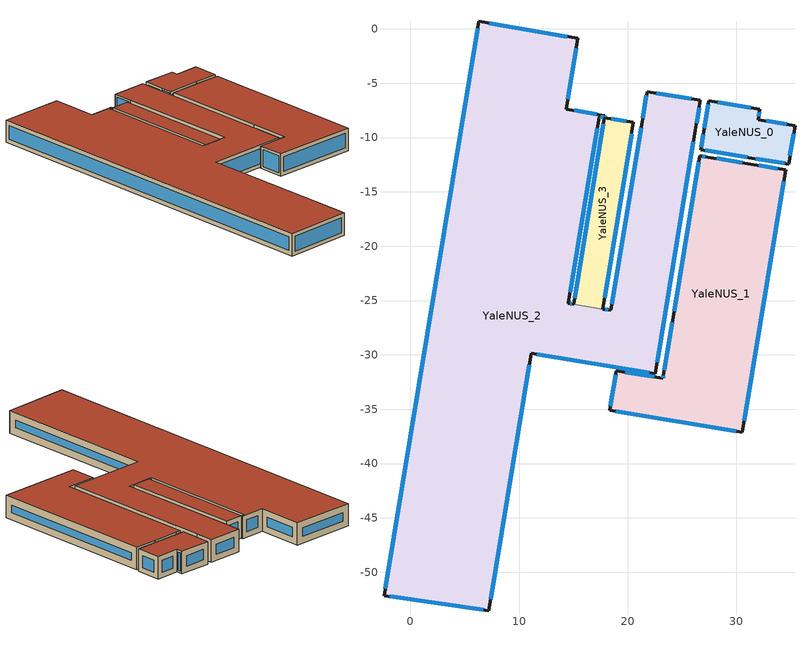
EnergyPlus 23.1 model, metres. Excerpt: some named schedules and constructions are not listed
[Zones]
YaleNUS_0
 floor outside (90.1-2019 Nonresidential CZ 0 Exterior Floor (Mass)): 26.71,-11.11 27.45,-6.61 32.15,-7.39 31.99,-8.34 35.39,-8.9 34.8,-12.45 z3.56
 wall outside (90.1-2019 Nonresidential CZ 0 Exterior Wall (Mass)): 31.4,-11.89 34.8,-12.45 35.39,-8.9 31.99,-8.34 32.15,-7.39 27.45,-6.61 26.98,-9.47 26.71,-11.11 31.4,-11.89 z3.56:6.76
 window (90.1-2019 Nonresidential CZ 0 Glazing (Operable)): 31.77,-11.95 34.43,-12.39 z3.94:6.39; 34.93,-11.69 35.26,-9.66 z4.33:6; 34.65,-8.78 32.73,-8.46 z4.31:6.01; 32.04,-8.04 32.1,-7.69 z3.87:6.46; 31.31,-7.25 28.29,-6.75 z4.41:5.91; 27.4,-6.95 27.04,-9.14 z3.91:6.42; 26.94,-9.71 26.75,-10.87 z3.81:6.52; 27.13,-11.18 30.98,-11.82 z3.99:6.33
 roof outside (90.1-2019 Nonresidential CZ 0 Exterior Roof (Mass)): 34.8,-12.45 35.39,-8.9 31.99,-8.34 32.15,-7.39 27.45,-6.61 26.71,-11.11 z6.76
YaleNUS_1
 floor outside (90.1-2019 Nonresidential CZ 0 Exterior Floor (Mass)): 34.51,-12.97 30.53,-37.12 18.33,-35.11 18.94,-31.46 23.24,-32.16 26.62,-11.67 z3.56
 wall outside (90.1-2019 Nonresidential CZ 0 Exterior Wall (Mass)): 34.51,-12.97 31.31,-12.44 27.38,-11.79 26.62,-11.67 24.16,-26.54 23.29,-31.87 23.24,-32.16 18.94,-31.46 18.33,-35.11 30.53,-37.12 34.51,-12.97 z3.56:6.76
 window (90.1-2019 Nonresidential CZ 0 Glazing (Operable)): 33.79,-12.85 32.03,-12.56 z4.29:6.03; 30.53,-12.31 28.17,-11.92 z4.36:5.96; 27.14,-11.75 26.86,-11.71 z3.81:6.51; 26.53,-12.22 24.26,-25.99 z4.13:6.2; 24.09,-26.98 23.36,-31.43 z4.01:6.31; 23.28,-31.92 23.25,-32.11 z3.62:6.7; 22.42,-32.03 19.75,-31.59 z4.39:5.93; 18.87,-31.84 18.4,-34.73 z3.95:6.37; 18.87,-35.2 29.99,-37.03 z4.11:6.21; 30.7,-36.06 34.34,-14.03 z4.64:5.69
 roof outside (90.1-2019 Nonresidential CZ 0 Exterior Roof (Mass)): 34.51,-12.97 26.62,-11.67 23.24,-32.16 18.94,-31.46 18.33,-35.11 30.53,-37.12 z6.76
YaleNUS_2
 floor outside (90.1-2019 Nonresidential CZ 0 Exterior Floor (Mass)): 6.29,0.68 15.4,-0.88 14.33,-7.39 17.88,-7.97 17.85,-8.17 17.36,-8.09 14.52,-25.25 18.46,-25.9 21.78,-5.78 26.67,-6.59 22.52,-31.74 11.11,-29.86 7.2,-53.52 -2.43,-52.14 z3.56
 wall outside (90.1-2019 Nonresidential CZ 0 Exterior Wall (Mass)): 15.02,-25.34 14.52,-25.25 17.36,-8.09 17.85,-8.17 17.88,-7.97 14.33,-7.39 15.4,-0.88 6.29,0.68 -2.43,-52.14 7.2,-53.52 11.11,-29.86 22.52,-31.74 26.22,-9.35 26.67,-6.59 21.78,-5.78 21.32,-8.54 18.46,-25.9 17.69,-25.78 z3.56:6.76
 wall to YaleNUS_3 (Interior Partition (Mass)): 17.69,-25.78 15.02,-25.34 z3.56:6.76
 window (90.1-2019 Nonresidential CZ 0 Glazing (Operable)): 14.43,-0.71 7.26,0.51 z4.55:5.77; 14.48,-6.47 15.25,-1.79 z4.49:5.83; 17.13,-7.85 15.08,-7.51 z4.33:6; 17.86,-8.1 17.87,-8.04 z3.63:6.69; 17.45,-8.1 17.76,-8.16 z3.65:6.67; 14.7,-24.22 17.18,-9.13 z4.62:5.71; 18.21,-25.86 17.94,-25.82 z3.81:6.51; 14.85,-25.31 14.69,-25.28 z3.73:6.59; 21.23,-9.11 18.55,-25.34 z4.14:6.19; 21.72,-6.11 21.38,-8.21 z3.9:6.42; 25.82,-6.45 22.63,-5.92 z4.43:5.9; 26.33,-8.68 26.57,-7.25 z4.24:6.09; 22.7,-30.69 26.04,-10.4 / 7.38,-52.46 10.93,-30.92 z4.63:5.69; 11.64,-29.95 21.99,-31.66 z4.1:6.22; -1.91,-52.21 6.69,-53.44 z4.09:6.24; 6.18,0.07 -2.33,-51.53 z4.18:6.14
 roof outside (90.1-2019 Nonresidential CZ 0 Exterior Roof (Mass)): -2.43,-52.14 7.2,-53.52 11.11,-29.86 22.52,-31.74 26.67,-6.59 21.78,-5.78 18.46,-25.9 14.52,-25.25 17.36,-8.09 17.85,-8.17 17.88,-7.97 14.33,-7.39 15.4,-0.88 6.29,0.68 z6.76
YaleNUS_3
 floor outside (90.1-2019 Nonresidential CZ 0 Exterior Floor (Mass)): 20.53,-8.61 17.69,-25.78 15.02,-25.34 17.85,-8.17 z3.56
 wall outside (90.1-2019 Nonresidential CZ 0 Exterior Wall (Mass)): 17.69,-25.78 20.53,-8.61 17.85,-8.17 15.02,-25.34 z3.56:6.76
 window (90.1-2019 Nonresidential CZ 0 Glazing (Operable)): 17.87,-24.74 20.35,-9.65 z4.62:5.71; 19.87,-8.5 18.5,-8.28 z4.22:6.1; 17.76,-8.74 15.11,-24.77 z4.13:6.19
 roof outside (90.1-2019 Nonresidential CZ 0 Exterior Roof (Mass)): 17.69,-25.78 20.53,-8.61 17.85,-8.17 15.02,-25.34 z6.76
[Schedule:Week:Daily]
CoolAvail_YaleNUS_1_36: 800c757f-f934-47ff-97a5-df83a3fb18d1, e6e52d02-e4cb-4aa4-bcf8-8e5ac6a3ecd0, c6a3b059-4469-41cd-8185-cb7f78b039fe, 249145b9-befc-4349-8672-281c2c38922b, 7938dca7-5273-411c-98d7-1604d0c9ce69, 63530d69-5b03-4bb5-947b-60251f10db31, 59593189-7892-4f0c-bf94-e0ab22a5b90d, 800c757f-f934-47ff-97a5-df83a3fb18d1, 800c757f-f934-47ff-97a5-df83a3fb18d1, 800c757f-f934-47ff-97a5-df83a3fb18d1, 800c757f-f934-47ff-97a5-df83a3fb18d1, 800c757f-f934-47ff-97a5-df83a3fb18d1
CoolAvail_YaleNUS_1_37: ef5aa3e8-1b51-44ca-9be3-820320aaf05e, c6fc4949-7571-4e3f-af11-8c063f0fe743, 591c3f89-d621-46c3-96aa-e3d72d7980e9, a6ce2a4d-ce7e-4662-ae3e-390e5d417b10, 552276a7-ff3b-4527-8856-b5a0e5841656, 2dddd8bd-eaee-474d-917c-63a71b6d1381, 93c751f1-7245-4cbd-9e84-340b62d45dcc, ef5aa3e8-1b51-44ca-9be3-820320aaf05e, ef5aa3e8-1b51-44ca-9be3-820320aaf05e, ef5aa3e8-1b51-44ca-9be3-820320aaf05e, ef5aa3e8-1b51-44ca-9be3-820320aaf05e, ef5aa3e8-1b51-44ca-9be3-820320aaf05e
CoolAvail_YaleNUS_1_38: 0c6935b3-c666-49b2-a2d1-968377e17fee, 4fb44f62-bfff-482d-b97b-825f4519d5cf, 800c757f-f934-47ff-97a5-df83a3fb18d1, c104902e-6365-4fe9-97a5-fed60b51b30a, 2b284941-4e56-45d9-b520-f09c5ebd6c7d, c683417e-0c0b-4838-9e02-ba490dc6859a, 8fa4bf15-dd88-4921-9798-ea1e4534169d, 0c6935b3-c666-49b2-a2d1-968377e17fee, 0c6935b3-c666-49b2-a2d1-968377e17fee, 0c6935b3-c666-49b2-a2d1-968377e17fee, 0c6935b3-c666-49b2-a2d1-968377e17fee, 0c6935b3-c666-49b2-a2d1-968377e17fee
CoolAvail_YaleNUS_1_39: 14282a7f-5107-4b65-a2ee-13ef7b1e3460, 420db4c8-5972-4c04-8ad3-156d927b7394, 249eb43e-83c5-4095-a6d1-b9071cb88f3c, db6f31bb-b976-487c-a548-5f4b69874b5a, ec4ae6b3-9b98-4d05-97a8-521d60817c63, cdee9c75-4b9c-4d91-8aa3-41d9ac8becee, ef5aa3e8-1b51-44ca-9be3-820320aaf05e, 14282a7f-5107-4b65-a2ee-13ef7b1e3460, 14282a7f-5107-4b65-a2ee-13ef7b1e3460, 14282a7f-5107-4b65-a2ee-13ef7b1e3460, 14282a7f-5107-4b65-a2ee-13ef7b1e3460, 14282a7f-5107-4b65-a2ee-13ef7b1e3460
CoolAvail_YaleNUS_1_40: 0d203af5-cfa6-4cca-a50c-cb8ff1b5c7fb, 1a141f3c-4d5a-4ffb-8d56-10b50bdf3519, 04f71ee0-8ee2-4ae4-90a0-634935385b66, ec70323a-373b-482d-9f6c-600a5a0cfae3, cf6dbd69-c765-4f27-89d9-ead453089c93, 9a876e78-0f50-4aef-af35-53b9293e7949, 8607cf71-f8e6-4b87-b8fd-abaa93082c85, 0d203af5-cfa6-4cca-a50c-cb8ff1b5c7fb, 0d203af5-cfa6-4cca-a50c-cb8ff1b5c7fb, 0d203af5-cfa6-4cca-a50c-cb8ff1b5c7fb, 0d203af5-cfa6-4cca-a50c-cb8ff1b5c7fb, 0d203af5-cfa6-4cca-a50c-cb8ff1b5c7fb
CoolAvail_YaleNUS_1_41: 203cc166-206b-4431-9bb1-398be0e2be82, 9f821fa0-e530-417e-843d-03ecb225aca3, 1aecaead-6217-4faf-b14d-6c1b1e51f49d, 64b19089-d2f8-4256-a4d1-08200e50ba06, 98803155-b623-4059-9d41-38183b2af64e, 8bca40e0-9bac-4836-a9d5-efbaf7ae0b08, 471af692-4bf8-4057-a8fc-f246536f951e, 203cc166-206b-4431-9bb1-398be0e2be82, 203cc166-206b-4431-9bb1-398be0e2be82, 203cc166-206b-4431-9bb1-398be0e2be82, 203cc166-206b-4431-9bb1-398be0e2be82, 203cc166-206b-4431-9bb1-398be0e2be82
CoolAvail_YaleNUS_1_42: 0b56d625-51cf-4599-ab51-e5df05361a13, b0b9032e-2c03-48c9-ad8c-791d33d06f59, f3a513cd-b024-49be-8ffe-0ab86e5f38ed, 458ebdf9-c6c0-4874-9772-fed2ecf231b5, a6c2c0f2-3cf4-488c-beac-71bf2e8c9979, f529bfad-09ab-45f6-8655-666a4de07f17, c2335fcf-0714-46ad-9be0-126ea60ff39b, 0b56d625-51cf-4599-ab51-e5df05361a13, 0b56d625-51cf-4599-ab51-e5df05361a13, 0b56d625-51cf-4599-ab51-e5df05361a13, 0b56d625-51cf-4599-ab51-e5df05361a13, 0b56d625-51cf-4599-ab51-e5df05361a13
CoolAvail_YaleNUS_1_43: 24be72f4-19e8-4d86-83b5-7ff4af11483a, 8107e707-f5e0-41de-aacd-10cef33153a1, b1304e63-593b-4302-8ff0-5ec0fc096ac2, 9a15bc3b-bc0b-4260-947d-4f949be54f47, d503f971-b579-4adf-bd85-59a25f8bd610, f01d8b86-7999-41fc-ac3f-841cc5c356a4, c69ea504-073d-4222-8751-9d51203f4dd7, 24be72f4-19e8-4d86-83b5-7ff4af11483a, 24be72f4-19e8-4d86-83b5-7ff4af11483a, 24be72f4-19e8-4d86-83b5-7ff4af11483a, 24be72f4-19e8-4d86-83b5-7ff4af11483a, 24be72f4-19e8-4d86-83b5-7ff4af11483a
CoolAvail_YaleNUS_1_44: 0e461edc-336c-420a-9758-d73b0e7c81f5, 04900828-5c94-4d99-8158-3374162b0f03, f89b3e94-7af5-4ab4-813c-c2bfbbb1a70d, 546059c2-004a-404f-94d6-1875cd69bb6b, 5760c8f4-797f-492a-9d4a-0b84bfc0e177, 90af4585-6e4b-4c22-ac08-d807d2b3a38e, 5236451d-a5a1-475c-8ae3-9b32bf8e5e5f, 0e461edc-336c-420a-9758-d73b0e7c81f5, 0e461edc-336c-420a-9758-d73b0e7c81f5, 0e461edc-336c-420a-9758-d73b0e7c81f5, 0e461edc-336c-420a-9758-d73b0e7c81f5, 0e461edc-336c-420a-9758-d73b0e7c81f5
CoolAvail_YaleNUS_1_45: 5103453c-d2a1-4eb1-aadc-979e63f0b624, a211d4e4-afda-4381-be15-d2d58f4c3abe, 17b2c9a0-d6c5-4fd1-b8a9-d896646d9c78, 080030c0-6fa7-44c7-bbfb-a35fd9a5a9da, 249eb43e-83c5-4095-a6d1-b9071cb88f3c, d2a5df64-9829-4987-b9d2-4aa2bb983714, 5103453c-d2a1-4eb1-aadc-979e63f0b624, 5103453c-d2a1-4eb1-aadc-979e63f0b624, 5103453c-d2a1-4eb1-aadc-979e63f0b624, 5103453c-d2a1-4eb1-aadc-979e63f0b624, 5103453c-d2a1-4eb1-aadc-979e63f0b624, 5103453c-d2a1-4eb1-aadc-979e63f0b624
CoolAvail_YaleNUS_1_46: 92c76a88-6f27-4b21-9d80-349d2006333a, b0b9032e-2c03-48c9-ad8c-791d33d06f59, 04dd5cc6-b70d-40d3-83d5-1fc7cd733432, 829c6e71-8c18-4b54-9f8e-4bd2d79ea8c1, f0adec3f-adfd-422a-b82e-c3d354233a6e, e9514876-de86-45cf-805e-5ebc61922e6b, 1509ea68-bcf0-412d-aca8-2e2527e02519, 92c76a88-6f27-4b21-9d80-349d2006333a, 92c76a88-6f27-4b21-9d80-349d2006333a, 92c76a88-6f27-4b21-9d80-349d2006333a, 92c76a88-6f27-4b21-9d80-349d2006333a, 92c76a88-6f27-4b21-9d80-349d2006333a
CoolAvail_YaleNUS_1_47: ddf5685a-91f4-4886-b27f-14316bb3125f, 01797ca3-8ad6-47f1-af43-96dd94657fed, 748579b5-7f38-4ec9-b5cc-17c57828f854, 547363ce-97c3-478d-82da-0026736d3578, 45064141-8f1b-4917-99e0-7be0ad567c81, 409bb793-e8e2-489e-b979-9cb0e806e8ab, 60618338-9de1-4e05-b0e2-4714c772baaa, ddf5685a-91f4-4886-b27f-14316bb3125f, ddf5685a-91f4-4886-b27f-14316bb3125f, ddf5685a-91f4-4886-b27f-14316bb3125f, ddf5685a-91f4-4886-b27f-14316bb3125f, ddf5685a-91f4-4886-b27f-14316bb3125f
CoolAvail_YaleNUS_1_48: 98528522-7377-4933-95db-21d04ac3df86, a7004361-9acd-48eb-b55e-de68e1f859a7, f2d88833-3a39-4e83-8a38-a8d2329f8918, 2e77ace1-f3d1-4f85-ba84-d23dedb3e7b1, 97b0a2f4-5cea-4a41-8526-389a555ec517, 4823d927-0a6a-4069-b51e-006aa9d9cbde, e779ac0c-156b-46a2-b405-406ac8cbcd6b, 98528522-7377-4933-95db-21d04ac3df86, 98528522-7377-4933-95db-21d04ac3df86, 98528522-7377-4933-95db-21d04ac3df86, 98528522-7377-4933-95db-21d04ac3df86, 98528522-7377-4933-95db-21d04ac3df86
CoolAvail_YaleNUS_1_49: 0dcbb271-10eb-4983-b2f6-dfa9587ed2ea, 89014808-f6e5-4020-a9ca-29aed39d3a7f, 13c1e375-95f7-4ddb-a1a7-77bdbdc085ab, cec4a6d3-1000-44be-9388-1a2b28190b0e, 04afdc30-3dff-4c41-a6b3-32f71fb7bc9b, 83458add-4bbe-4134-a390-fa9c916526bb, 9a885273-8d68-4f95-8ae2-b6da16579437, 0dcbb271-10eb-4983-b2f6-dfa9587ed2ea, 0dcbb271-10eb-4983-b2f6-dfa9587ed2ea, 0dcbb271-10eb-4983-b2f6-dfa9587ed2ea, 0dcbb271-10eb-4983-b2f6-dfa9587ed2ea, 0dcbb271-10eb-4983-b2f6-dfa9587ed2ea
CoolAvail_YaleNUS_1_50: a42d0fc9-78f7-4ec7-934c-832ce27e96f3, 04f71ee0-8ee2-4ae4-90a0-634935385b66, 4e009078-25f1-4f8e-9d83-ad4e8956fb13, 22b7bfb7-1651-4689-8b02-0dc92cc20e51, d88e81ba-1bb4-4267-893e-a829baba90ac, 285ee2a6-e2af-4562-9883-1855562c6b22, 4518bb01-a169-4f70-aa20-633fc4e7f58c, a42d0fc9-78f7-4ec7-934c-832ce27e96f3, a42d0fc9-78f7-4ec7-934c-832ce27e96f3, a42d0fc9-78f7-4ec7-934c-832ce27e96f3, a42d0fc9-78f7-4ec7-934c-832ce27e96f3, a42d0fc9-78f7-4ec7-934c-832ce27e96f3
CoolAvail_YaleNUS_1_51: 12fbde2b-1d43-40b8-9104-63e4a7ebfc5e, e4079622-0a26-4cb7-b341-07c81d0f62ca, 177d44e8-ef33-4dd2-a22c-db9ee179e14a, 563c7589-9f76-4073-8782-357e582b4ccf, 9fa8d062-0ff2-4491-8252-153b10e105b7, d7c29e17-578a-41cb-8823-7e445e680382, c2808f83-456c-477f-bfec-471b444f5b7f, 12fbde2b-1d43-40b8-9104-63e4a7ebfc5e, 12fbde2b-1d43-40b8-9104-63e4a7ebfc5e, 12fbde2b-1d43-40b8-9104-63e4a7ebfc5e, 12fbde2b-1d43-40b8-9104-63e4a7ebfc5e, 12fbde2b-1d43-40b8-9104-63e4a7ebfc5e
CoolAvail_YaleNUS_1_52: 4a5696db-93c2-4e0f-9ff0-c72f1c78f211, 4a5696db-93c2-4e0f-9ff0-c72f1c78f211, 4a5696db-93c2-4e0f-9ff0-c72f1c78f211, 4a5696db-93c2-4e0f-9ff0-c72f1c78f211, 4a5696db-93c2-4e0f-9ff0-c72f1c78f211, 4a5696db-93c2-4e0f-9ff0-c72f1c78f211, 4a5696db-93c2-4e0f-9ff0-c72f1c78f211, 4a5696db-93c2-4e0f-9ff0-c72f1c78f211, 4a5696db-93c2-4e0f-9ff0-c72f1c78f211, 4a5696db-93c2-4e0f-9ff0-c72f1c78f211, 4a5696db-93c2-4e0f-9ff0-c72f1c78f211, 4a5696db-93c2-4e0f-9ff0-c72f1c78f211
NatVentAvail_YaleNUS_1_0: 2622c4c3-cfcf-4efd-9480-9a5dea07cb00, 7742bedb-6394-4893-8285-4e875700dba0, e909fb06-204b-47a7-9c58-e9b509a2520e, 542f4660-d561-4519-94a7-228b8a27b31a, 46060049-796b-476f-9d9c-d09be89d001d, 912ae2fb-0d45-44a3-8c98-372d5fd9284e, 19812c86-cfd4-4870-a69a-105cf9f5ee7d, 2622c4c3-cfcf-4efd-9480-9a5dea07cb00, 2622c4c3-cfcf-4efd-9480-9a5dea07cb00, 2622c4c3-cfcf-4efd-9480-9a5dea07cb00, 2622c4c3-cfcf-4efd-9480-9a5dea07cb00, 2622c4c3-cfcf-4efd-9480-9a5dea07cb00
NatVentAvail_YaleNUS_1_1: c4165dce-6361-4b45-9bc0-93e404be1fd4, db3b345f-befc-4fc2-95a1-aa9c7aaf72e3, 74c85768-59d9-4dd4-b0c1-1334b41bf588, 142ba821-fa94-4b6f-9a91-8aec8738ca9a, 384ed283-e79f-4886-a715-4d281c7bc756, de3d0433-8455-45e7-a8d2-29b6f6cd1c80, cc120ea4-cd6a-4892-9c8d-41da9099b421, c4165dce-6361-4b45-9bc0-93e404be1fd4, c4165dce-6361-4b45-9bc0-93e404be1fd4, c4165dce-6361-4b45-9bc0-93e404be1fd4, c4165dce-6361-4b45-9bc0-93e404be1fd4, c4165dce-6361-4b45-9bc0-93e404be1fd4
NatVentAvail_YaleNUS_1_2: 2643ba56-fdf2-4801-bfce-42dbea61cc90, 8ffb0b2d-441a-4158-b7ac-3ea630ea762f, 384ed283-e79f-4886-a715-4d281c7bc756, 749773e1-12c1-44f4-a748-f39087395c3d, 7742bedb-6394-4893-8285-4e875700dba0, 7005c35c-eb16-40ba-99dc-47e0188b0d25, d18f3755-1a12-438d-98da-c3ba715b2c18, 2643ba56-fdf2-4801-bfce-42dbea61cc90, 2643ba56-fdf2-4801-bfce-42dbea61cc90, 2643ba56-fdf2-4801-bfce-42dbea61cc90, 2643ba56-fdf2-4801-bfce-42dbea61cc90, 2643ba56-fdf2-4801-bfce-42dbea61cc90
NatVentAvail_YaleNUS_1_3: a04f0816-9018-44df-9e92-94d1f8cc70a2, 63e4d3e3-b302-48ed-94ef-238f69a16cf3, 5a749402-7cc0-4c73-8d88-3f399701ab5a, 11ef775c-2fb3-425e-984e-f0d2f45c52f8, 9908c2a9-f351-4e3c-a7a4-9a457a76c8da, 2622c4c3-cfcf-4efd-9480-9a5dea07cb00, 459d435f-f8af-4b14-af92-12ddc10dd2be, a04f0816-9018-44df-9e92-94d1f8cc70a2, a04f0816-9018-44df-9e92-94d1f8cc70a2, a04f0816-9018-44df-9e92-94d1f8cc70a2, a04f0816-9018-44df-9e92-94d1f8cc70a2, a04f0816-9018-44df-9e92-94d1f8cc70a2
NatVentAvail_YaleNUS_1_4: dfa950cc-35aa-4787-a46a-2997cdc0af3e, 6b91e098-e3a2-4b70-bfc8-a128a4263785, 53b40176-9f51-4bcd-8416-a062ab3f195e, c47d95c0-885b-4be4-8a61-c233a7b6794c, fe4339b3-a33a-4094-858a-707341d515a2, d4cf5ee9-5d25-4afa-92ac-98f1b614ee2c, 6b91e098-e3a2-4b70-bfc8-a128a4263785, dfa950cc-35aa-4787-a46a-2997cdc0af3e, dfa950cc-35aa-4787-a46a-2997cdc0af3e, dfa950cc-35aa-4787-a46a-2997cdc0af3e, dfa950cc-35aa-4787-a46a-2997cdc0af3e, dfa950cc-35aa-4787-a46a-2997cdc0af3e
NatVentAvail_YaleNUS_1_5: bbf39b13-fd08-4651-9acf-b9b239de3de3, 2c152b6c-05aa-491c-9328-52c76c3f6584, 1b5217da-8187-4f77-bd07-feb1af3eb556, 9a0ec62a-14dd-4d58-b10b-ceedebaae2cb, 5afce3f5-f3f9-4034-a4f3-860f3d2997c1, c7497606-c155-417d-9e9a-095a8aae2c5c, 075b089d-59a5-4db1-8065-0005a795f337, bbf39b13-fd08-4651-9acf-b9b239de3de3, bbf39b13-fd08-4651-9acf-b9b239de3de3, bbf39b13-fd08-4651-9acf-b9b239de3de3, bbf39b13-fd08-4651-9acf-b9b239de3de3, bbf39b13-fd08-4651-9acf-b9b239de3de3
NatVentAvail_YaleNUS_1_6: f384a780-44bf-499a-a125-13387b53ddab, aebed2a2-6f69-4aff-86f1-9be11f264b6e, 6797e162-f7c9-4ba1-903a-4b784430aa76, 9885e60f-40c2-4312-ac46-bd928d4b242b, 7932b322-da2e-41ca-9964-94ab16c62cf5, b60fdaca-cb63-44fe-922b-bef842c5e87b, dc6680bc-f21d-43b1-83ef-fa7ac5cbe432, f384a780-44bf-499a-a125-13387b53ddab, f384a780-44bf-499a-a125-13387b53ddab, f384a780-44bf-499a-a125-13387b53ddab, f384a780-44bf-499a-a125-13387b53ddab, f384a780-44bf-499a-a125-13387b53ddab
NatVentAvail_YaleNUS_1_7: f91dab2d-d43b-4a0e-9868-fbfdc8a801ad, 85ce94cd-2b29-46e2-b131-95469005fa86, 26edf281-e821-429d-87b8-c1d8d9b3bff9, 99e6a803-6ad8-4d20-97b0-0d78c6603892, 7994f3ad-6935-4c72-9b0f-daccd3f52617, e83eaa4a-9add-44a2-a369-30a93cbd2fbf, 203c0bed-9799-406c-8477-55b484a2a00e, f91dab2d-d43b-4a0e-9868-fbfdc8a801ad, f91dab2d-d43b-4a0e-9868-fbfdc8a801ad, f91dab2d-d43b-4a0e-9868-fbfdc8a801ad, f91dab2d-d43b-4a0e-9868-fbfdc8a801ad, f91dab2d-d43b-4a0e-9868-fbfdc8a801ad
NatVentAvail_YaleNUS_1_8: 875d1e09-1069-4704-8cdb-9a987279257a, f5b0797a-ab28-4ce7-92ef-7cc0562a522c, ffde6286-2e9d-4f13-b864-3b0d5dd72643, 96224ce3-38ae-4b2f-ad23-e59f7fa26e76, 4111737d-92e0-48be-b5a2-4981e55750e0, 4723054d-5cdf-406d-80b7-126401136073, b60e2fa6-746b-44cb-9df0-baa8672621ed, 875d1e09-1069-4704-8cdb-9a987279257a, 875d1e09-1069-4704-8cdb-9a987279257a, 875d1e09-1069-4704-8cdb-9a987279257a, 875d1e09-1069-4704-8cdb-9a987279257a, 875d1e09-1069-4704-8cdb-9a987279257a
NatVentAvail_YaleNUS_1_9: bd744f20-c573-4cce-9822-507316a4f329, 2d498f82-98e7-409d-b566-1c8413db5bc7, b60e2fa6-746b-44cb-9df0-baa8672621ed, 0ee9bef6-e40e-4eb2-8a52-dbc1d01ffff9, 87d3c787-5319-4cc8-acaf-e7e42dbaf529, 51e61346-97b8-48f7-9639-261ce77e2a9c, ce87257e-d4e5-497a-8c0e-d6d68a9b86d4, bd744f20-c573-4cce-9822-507316a4f329, bd744f20-c573-4cce-9822-507316a4f329, bd744f20-c573-4cce-9822-507316a4f329, bd744f20-c573-4cce-9822-507316a4f329, bd744f20-c573-4cce-9822-507316a4f329
NatVentAvail_YaleNUS_1_10: 1441aa25-1f2d-48b1-aef8-36fb67803718, b60e2fa6-746b-44cb-9df0-baa8672621ed, d7ea0f40-38d3-459f-9e20-71700557a58e, b52ac5bf-3b4a-452e-94ca-d6b4de849d17, 6eea58c7-f5db-46cd-b1c0-8afa5ed512f2, 42d1ac7b-7894-4955-b19b-9f972c263970, f0c8ff2a-2761-4403-be03-58ea9988742c, 1441aa25-1f2d-48b1-aef8-36fb67803718, 1441aa25-1f2d-48b1-aef8-36fb67803718, 1441aa25-1f2d-48b1-aef8-36fb67803718, 1441aa25-1f2d-48b1-aef8-36fb67803718, 1441aa25-1f2d-48b1-aef8-36fb67803718
NatVentAvail_YaleNUS_1_11: b60e2fa6-746b-44cb-9df0-baa8672621ed, b258b65c-8ab7-48d6-aada-6d53534e709a, 39136a16-5870-4568-8dbf-1888eb485a84, c1a61633-922d-455c-a087-f1ed4ebbc8dd, 57677d96-caf4-4471-9bd1-f250964c0f3d, 4659ac03-53c5-481c-9e28-7a6f85b7e40d, 50516f60-bb2e-4901-8f5e-365d520d7c8e, b60e2fa6-746b-44cb-9df0-baa8672621ed, b60e2fa6-746b-44cb-9df0-baa8672621ed, b60e2fa6-746b-44cb-9df0-baa8672621ed, b60e2fa6-746b-44cb-9df0-baa8672621ed, b60e2fa6-746b-44cb-9df0-baa8672621ed
NatVentAvail_YaleNUS_1_12: a7f9a0f0-ff5f-492b-99dd-89bceac7399e, 36b72dfb-f34a-491e-9e00-9d097bf7d2d6, cfd97062-a17b-4b45-8abd-8ad7632fec98, 38e362a1-eb8c-40bc-8558-4566e393cee0, edb06241-8d91-4b1e-9d87-e7344c215778, dc4fa4ae-9677-4a29-b6f8-5f847b4d26d6, 65173077-fc18-4e81-b7a7-7940c86e8525, a7f9a0f0-ff5f-492b-99dd-89bceac7399e, a7f9a0f0-ff5f-492b-99dd-89bceac7399e, a7f9a0f0-ff5f-492b-99dd-89bceac7399e, a7f9a0f0-ff5f-492b-99dd-89bceac7399e, a7f9a0f0-ff5f-492b-99dd-89bceac7399e
NatVentAvail_YaleNUS_1_13: bc526387-ec14-48ea-b824-136b4df4c9bf, cd2825a4-06b1-495f-8bd3-f9944a12872d, 22da5b01-1cc0-4bdc-89cb-5968a081b091, 8697ce25-46d0-40ce-bfc1-3a1895c3aee8, 13d634ea-ae1e-4365-a8b3-5d9886b46235, db34adb2-5329-4ade-937c-e5adc91b301b, 44f1c5f7-e675-4c51-8da3-11addfb95348, bc526387-ec14-48ea-b824-136b4df4c9bf, bc526387-ec14-48ea-b824-136b4df4c9bf, bc526387-ec14-48ea-b824-136b4df4c9bf, bc526387-ec14-48ea-b824-136b4df4c9bf, bc526387-ec14-48ea-b824-136b4df4c9bf
NatVentAvail_YaleNUS_1_14: ba8d9f52-8e97-4209-8c3b-0daed2752142, 561c0ea8-f94f-43c8-bb88-191824091c57, a267f50f-4738-45ad-bb97-71a14762faa9, c6698fe8-afdb-41a1-bfbe-31491f9b02f1, 8f36333a-41d7-4c03-8b6d-b18872b98f62, f2be9d35-7a87-42e8-95d3-3260e071ef73, 9f152960-bd95-4473-86d3-0238e7e51490, ba8d9f52-8e97-4209-8c3b-0daed2752142, ba8d9f52-8e97-4209-8c3b-0daed2752142, ba8d9f52-8e97-4209-8c3b-0daed2752142, ba8d9f52-8e97-4209-8c3b-0daed2752142, ba8d9f52-8e97-4209-8c3b-0daed2752142
NatVentAvail_YaleNUS_1_15: 026a3290-c9a6-4274-ad81-0425ade117f6, e5939683-ab77-45fd-92c1-856b50c4b90b, 2b3f7f26-bf17-4bbf-a398-04b75098d7eb, 4e009078-25f1-4f8e-9d83-ad4e8956fb13, 47a50dba-dc1b-4794-a26e-de1a694ba80c, 14628782-e9d8-4f4b-8258-7f2654d39339, 80a8e5b3-3051-4646-8b98-fba57f28595d, 026a3290-c9a6-4274-ad81-0425ade117f6, 026a3290-c9a6-4274-ad81-0425ade117f6, 026a3290-c9a6-4274-ad81-0425ade117f6, 026a3290-c9a6-4274-ad81-0425ade117f6, 026a3290-c9a6-4274-ad81-0425ade117f6
NatVentAvail_YaleNUS_1_16: f4214802-c849-4f29-9943-6b2efafb9b54, 57d2970a-0542-44ea-af81-50b30529fdfd, ce08cb3d-4ace-4876-a5d9-0d6a727a86e6, d3d4617e-7363-41b7-bdfa-2740915e3f11, 4b4f3244-0d43-4033-bbd7-d47af8d203cb, ccdd5475-fc39-473e-b70c-53ff0fd877f8, 3fde0d24-82f7-43ee-9ad9-36dee8a83e9d, f4214802-c849-4f29-9943-6b2efafb9b54, f4214802-c849-4f29-9943-6b2efafb9b54, f4214802-c849-4f29-9943-6b2efafb9b54, f4214802-c849-4f29-9943-6b2efafb9b54, f4214802-c849-4f29-9943-6b2efafb9b54
NatVentAvail_YaleNUS_1_17: b88962e1-5f0d-41b4-b065-0521c5539730, 61c2903d-90b5-4293-b6cb-49503e1187b8, fffa3ef4-eb6e-4204-b46c-bc7529820751, 2441275b-91b2-482b-aceb-75fa6b0d9f07, 640e5fd3-9154-42fd-b80c-ef5e6e5d7c89, 34a0dc23-4844-4dd1-a2f2-826e3ff7ac0d, 2d5ec566-54c5-4ff7-863e-3611d198860e, b88962e1-5f0d-41b4-b065-0521c5539730, b88962e1-5f0d-41b4-b065-0521c5539730, b88962e1-5f0d-41b4-b065-0521c5539730, b88962e1-5f0d-41b4-b065-0521c5539730, b88962e1-5f0d-41b4-b065-0521c5539730
NatVentAvail_YaleNUS_1_18: e650970f-8248-4d15-8b05-25c898c636d1, ea610a89-4bbd-4043-8ac6-d23264ffb530, 05902690-6017-4e89-8c92-57674e817244, e650970f-8248-4d15-8b05-25c898c636d1, dc1d7a30-4890-41c9-9217-2fe1d3b72934, 7165b698-ae4c-4c8d-964b-c86a9cc8e8ab, 9214a458-1b7d-4295-b1e2-fb7452f4432d, e650970f-8248-4d15-8b05-25c898c636d1, e650970f-8248-4d15-8b05-25c898c636d1, e650970f-8248-4d15-8b05-25c898c636d1, e650970f-8248-4d15-8b05-25c898c636d1, e650970f-8248-4d15-8b05-25c898c636d1
NatVentAvail_YaleNUS_1_19: f9f9e592-1ea5-4741-8795-a3694467a052, f4c7ff3d-af15-4313-995b-fe9b63c4cf28, 73673f3b-8976-47d2-a688-61b3d3015d0b, f6b356dc-a041-47e6-ae67-05fcc63e73e4, 2639bfc5-8880-45fc-93e9-cad95c238cd4, 7d594deb-80d1-44ba-8bcc-0e11d35525e5, 9f34c1ce-de33-4986-b450-7736cf8e1076, f9f9e592-1ea5-4741-8795-a3694467a052, f9f9e592-1ea5-4741-8795-a3694467a052, f9f9e592-1ea5-4741-8795-a3694467a052, f9f9e592-1ea5-4741-8795-a3694467a052, f9f9e592-1ea5-4741-8795-a3694467a052
NatVentAvail_YaleNUS_1_20: b86895b4-9b98-4f18-ba6a-2a1ea942468f, e4ed0255-2033-48e4-acdb-707ce9b485a0, f9f9e592-1ea5-4741-8795-a3694467a052, 4cf5a51a-8695-44db-9542-5d53cb1b4135, e46be70c-5bfc-4355-924f-cf4b9001ef74, 32ae48a9-b125-4764-80f2-9bce06aff0d9, e5fe5582-099e-4ffb-9063-494f236806b7, b86895b4-9b98-4f18-ba6a-2a1ea942468f, b86895b4-9b98-4f18-ba6a-2a1ea942468f, b86895b4-9b98-4f18-ba6a-2a1ea942468f, b86895b4-9b98-4f18-ba6a-2a1ea942468f, b86895b4-9b98-4f18-ba6a-2a1ea942468f
NatVentAvail_YaleNUS_1_21: 784be443-f2ac-421a-a25a-dbaff223cf2e, 2c152b6c-05aa-491c-9328-52c76c3f6584, b8952a94-251c-45af-a303-f47233cf2921, 8107e707-f5e0-41de-aacd-10cef33153a1, 7af1c389-89a0-4cfd-8a7f-b0ec9980e665, 867f067c-152a-4cdf-92b1-ee0f96d33b28, 54585478-eb5c-40ef-bec3-aa98f7903c75, 784be443-f2ac-421a-a25a-dbaff223cf2e, 784be443-f2ac-421a-a25a-dbaff223cf2e, 784be443-f2ac-421a-a25a-dbaff223cf2e, 784be443-f2ac-421a-a25a-dbaff223cf2e, 784be443-f2ac-421a-a25a-dbaff223cf2e
NatVentAvail_YaleNUS_1_22: f0adec3f-adfd-422a-b82e-c3d354233a6e, eb05b1ed-ffda-45b2-b9c1-36e3928b96fd, 159d64e9-3778-4b74-a29d-53bc92a04268, 226daed8-a7d3-4f5d-a481-8482612ac12e, e32be275-2609-43f2-b400-1077ea2767d3, 92c76a88-6f27-4b21-9d80-349d2006333a, 475cf2cc-77e0-471e-917b-99d69843fe5f, f0adec3f-adfd-422a-b82e-c3d354233a6e, f0adec3f-adfd-422a-b82e-c3d354233a6e, f0adec3f-adfd-422a-b82e-c3d354233a6e, f0adec3f-adfd-422a-b82e-c3d354233a6e, f0adec3f-adfd-422a-b82e-c3d354233a6e
NatVentAvail_YaleNUS_1_23: 3754ac84-64a0-4116-aa2d-af206ed9eb20, b98a4478-5af8-4063-9e8a-1854799bdb2d, 80b9a9c5-cffb-4382-acfd-0821a248159b, fb31fbf3-b931-4057-bcbe-005bcf70d87e, 20c7776f-0a48-4414-8f3d-bc83d1850931, 3f253691-c937-46b4-8a1b-d0afb55d5b74, f64bbdaf-9a56-4f65-bdd0-cd6fc3ff457f, 3754ac84-64a0-4116-aa2d-af206ed9eb20, 3754ac84-64a0-4116-aa2d-af206ed9eb20, 3754ac84-64a0-4116-aa2d-af206ed9eb20, 3754ac84-64a0-4116-aa2d-af206ed9eb20, 3754ac84-64a0-4116-aa2d-af206ed9eb20
NatVentAvail_YaleNUS_1_24: 66537a77-1f60-4aec-bc77-83fa9f0cddd7, 47a775db-7307-406b-9c20-77ef85e42b30, 6ee4915f-037b-45df-ae3b-3d483e166e4f, 3211cd7c-9758-4d21-bfdb-5395f9feac35, f0d1307d-cace-48e8-a188-568e5737e09a, 9a67fab9-8452-4e7c-bfb2-cc5d5b0738f6, f1a56819-70f4-49f1-9003-a39fed1bb336, 66537a77-1f60-4aec-bc77-83fa9f0cddd7, 66537a77-1f60-4aec-bc77-83fa9f0cddd7, 66537a77-1f60-4aec-bc77-83fa9f0cddd7, 66537a77-1f60-4aec-bc77-83fa9f0cddd7, 66537a77-1f60-4aec-bc77-83fa9f0cddd7
NatVentAvail_YaleNUS_1_25: 34e44faa-09a8-42fa-bac1-0fa1c8348b32, 50fc2863-5133-43d5-952f-e0916babe6d3, 5103453c-d2a1-4eb1-aadc-979e63f0b624, a465d282-e70e-49f9-aed1-01821c0933e9, e5443064-6a5d-48ca-94e5-57280e85c2c6, cba7f038-332d-4191-9d0f-e0e9bd9c3b25, c1a787cd-ded0-41eb-ae3f-e037c2e8138d, 34e44faa-09a8-42fa-bac1-0fa1c8348b32, 34e44faa-09a8-42fa-bac1-0fa1c8348b32, 34e44faa-09a8-42fa-bac1-0fa1c8348b32, 34e44faa-09a8-42fa-bac1-0fa1c8348b32, 34e44faa-09a8-42fa-bac1-0fa1c8348b32
NatVentAvail_YaleNUS_1_26: 05ed44ba-70d5-455a-83b2-a61d68e76caf, d22865bc-3f86-4033-8b65-4ab9932acd89, e59b7d66-d32e-4f13-8c25-1f1100351e74, 575a7b28-7e05-492d-9f21-1cc1623d8808, 54cbe73f-d730-4920-9515-154c82a3d2d8, 7f9b479a-e242-4d91-afef-fe6930697e4c, 951be32b-1825-4608-9e08-455370248be3, 05ed44ba-70d5-455a-83b2-a61d68e76caf, 05ed44ba-70d5-455a-83b2-a61d68e76caf, 05ed44ba-70d5-455a-83b2-a61d68e76caf, 05ed44ba-70d5-455a-83b2-a61d68e76caf, 05ed44ba-70d5-455a-83b2-a61d68e76caf
NatVentAvail_YaleNUS_1_27: 09247492-47a5-4ef1-a8ba-3abf5f476103, b830f8c9-45d2-42f9-8857-be3de007b6f5, 6149f921-e045-4124-a222-228f0db83aa3, 100483da-e068-43a6-8abe-d8c73bcb583b, 6fafef24-7b89-4385-9445-236111e9aced, 8cf354a9-c2ea-4cb3-a8d5-7904893e9d3c, 1f357e26-0a41-4b10-b7b5-ad9a4a76839c, 09247492-47a5-4ef1-a8ba-3abf5f476103, 09247492-47a5-4ef1-a8ba-3abf5f476103, 09247492-47a5-4ef1-a8ba-3abf5f476103, 09247492-47a5-4ef1-a8ba-3abf5f476103, 09247492-47a5-4ef1-a8ba-3abf5f476103
NatVentAvail_YaleNUS_1_28: f55f8472-1ac9-41ef-9236-6231d2c8a8a5, 58b523a5-7d16-4964-acb5-be88f57b11b1, eb1cac43-a646-41f5-8ed9-52619f721756, b9957e07-8b6d-43e8-9d43-7673b49c91f4, 2441275b-91b2-482b-aceb-75fa6b0d9f07, c3c560a0-2910-4e8c-bfb6-192e0ee2e08d, 784be443-f2ac-421a-a25a-dbaff223cf2e, f55f8472-1ac9-41ef-9236-6231d2c8a8a5, f55f8472-1ac9-41ef-9236-6231d2c8a8a5, f55f8472-1ac9-41ef-9236-6231d2c8a8a5, f55f8472-1ac9-41ef-9236-6231d2c8a8a5, f55f8472-1ac9-41ef-9236-6231d2c8a8a5
NatVentAvail_YaleNUS_1_29: 9719cc9c-8e35-4536-b3b8-65c6045f66e7, 26767a58-a36d-42b0-b5a1-45fd3865506c, f40231fb-00e8-426f-9c2d-d038e32176ec, 554f3df8-bb4e-4616-bae3-b3e13bcef5fa, 2441275b-91b2-482b-aceb-75fa6b0d9f07, 2441275b-91b2-482b-aceb-75fa6b0d9f07, 0d1d1ed6-2193-431b-b354-2d28bf12f8ad, 9719cc9c-8e35-4536-b3b8-65c6045f66e7, 9719cc9c-8e35-4536-b3b8-65c6045f66e7, 9719cc9c-8e35-4536-b3b8-65c6045f66e7, 9719cc9c-8e35-4536-b3b8-65c6045f66e7, 9719cc9c-8e35-4536-b3b8-65c6045f66e7
NatVentAvail_YaleNUS_1_30: 9d08b649-5ecb-4a9e-bef7-4537e1723427, b60e2fa6-746b-44cb-9df0-baa8672621ed, 602fa117-d98e-4ba6-9531-10560910ae6e, b9653d2f-3b62-41ad-8213-a3261836f4a8, 7b851076-fef9-43d9-bdfa-f8e81f5e930f, 53e45492-7927-41b2-a67f-94035058f603, 3c8f40a0-7e41-4cf2-bbc5-e735aa60dfa7, 9d08b649-5ecb-4a9e-bef7-4537e1723427, 9d08b649-5ecb-4a9e-bef7-4537e1723427, 9d08b649-5ecb-4a9e-bef7-4537e1723427, 9d08b649-5ecb-4a9e-bef7-4537e1723427, 9d08b649-5ecb-4a9e-bef7-4537e1723427
NatVentAvail_YaleNUS_1_31: 12e5556e-04a0-4d9b-85f8-6156d634be71, 4cf5a51a-8695-44db-9542-5d53cb1b4135, f40231fb-00e8-426f-9c2d-d038e32176ec, 37b1c04f-a45d-4c28-bc75-ff89a66c4980, 87c951f8-6184-42f7-99d3-e6037e7a2117, d514d84d-59ec-4e5e-864d-1bc7d768d87b, 18416766-7a1b-4d32-ab5b-dedfe7e8a157, 12e5556e-04a0-4d9b-85f8-6156d634be71, 12e5556e-04a0-4d9b-85f8-6156d634be71, 12e5556e-04a0-4d9b-85f8-6156d634be71, 12e5556e-04a0-4d9b-85f8-6156d634be71, 12e5556e-04a0-4d9b-85f8-6156d634be71
NatVentAvail_YaleNUS_1_32: 1aa83070-9f3a-41c2-ae9b-e47c1f3127b9, e6e6ba93-48ef-4fdb-9521-c5dacce57119, 9f8d9673-a74d-42d3-93bd-1df5d4b428fd, 4debc897-e7c3-4bf8-9d69-7ae3d0ef7466, 3aa7d51c-292d-4df5-a468-d0c34680530f, 83121ec9-2a07-4aa5-8604-13a924f42821, d50f236a-07cd-4b7d-85bf-2caac4ce70d8, 1aa83070-9f3a-41c2-ae9b-e47c1f3127b9, 1aa83070-9f3a-41c2-ae9b-e47c1f3127b9, 1aa83070-9f3a-41c2-ae9b-e47c1f3127b9, 1aa83070-9f3a-41c2-ae9b-e47c1f3127b9, 1aa83070-9f3a-41c2-ae9b-e47c1f3127b9
NatVentAvail_YaleNUS_1_33: c2ea6457-f037-463d-ae69-343270a15a83, 7230e036-96bd-45fc-9af0-5bb33c0b39a0, 71fba97b-08e5-484f-935a-7acfebc21cf7, 5394974b-d2cf-4787-9cbd-2065d5d9e144, 25607c03-26d7-4b9a-bdad-b0902366cc71, b8952a94-251c-45af-a303-f47233cf2921, 92a38289-7e4c-4131-a4a9-a45610154568, c2ea6457-f037-463d-ae69-343270a15a83, c2ea6457-f037-463d-ae69-343270a15a83, c2ea6457-f037-463d-ae69-343270a15a83, c2ea6457-f037-463d-ae69-343270a15a83, c2ea6457-f037-463d-ae69-343270a15a83
NatVentAvail_YaleNUS_1_34: 3d534ab1-a947-4a2e-ba86-0c5d2bdf74ff, 7053c407-1ad1-4594-94e4-dfae949ada0e, dd038d13-3496-48d0-98cf-826b3bca5217, 46884322-e98c-413b-b057-dae9c1cc0296, 62b67771-a39f-4ae4-8e85-26895bb3eeb8, b7124ca3-b734-47c8-bd5b-ce5cdc856132, e78cce15-4d62-454f-9c8f-47b60107a305, 3d534ab1-a947-4a2e-ba86-0c5d2bdf74ff, 3d534ab1-a947-4a2e-ba86-0c5d2bdf74ff, 3d534ab1-a947-4a2e-ba86-0c5d2bdf74ff, 3d534ab1-a947-4a2e-ba86-0c5d2bdf74ff, 3d534ab1-a947-4a2e-ba86-0c5d2bdf74ff
NatVentAvail_YaleNUS_1_35: 0d767e48-79b9-4101-a80a-f6afd7ec38bf, 4e5cd6ac-6983-4cc8-b66e-4f0369a68e36, c4165dce-6361-4b45-9bc0-93e404be1fd4, c767e238-a187-4b6d-9b09-42704ce60f55, dc6680bc-f21d-43b1-83ef-fa7ac5cbe432, c6b9d4a3-4860-4069-95eb-7b8e37ce84d4, c8ee0f19-2f27-45c7-a0cb-fe58b52e839a, 0d767e48-79b9-4101-a80a-f6afd7ec38bf, 0d767e48-79b9-4101-a80a-f6afd7ec38bf, 0d767e48-79b9-4101-a80a-f6afd7ec38bf, 0d767e48-79b9-4101-a80a-f6afd7ec38bf, 0d767e48-79b9-4101-a80a-f6afd7ec38bf
NatVentAvail_YaleNUS_1_36: e67e899a-6450-4282-bf84-a069da555199, b86895b4-9b98-4f18-ba6a-2a1ea942468f, 7a1ee372-e9a1-44fc-8b02-2be9c7120159, 4230e94c-69e5-4d62-ba25-986a75405722, 4fce524a-fb53-4aae-becf-d0d135b85d4b, 9c9be568-603a-418e-a639-d675078e9490, 5103453c-d2a1-4eb1-aadc-979e63f0b624, e67e899a-6450-4282-bf84-a069da555199, e67e899a-6450-4282-bf84-a069da555199, e67e899a-6450-4282-bf84-a069da555199, e67e899a-6450-4282-bf84-a069da555199, e67e899a-6450-4282-bf84-a069da555199
NatVentAvail_YaleNUS_1_37: 2441275b-91b2-482b-aceb-75fa6b0d9f07, 640c0895-a438-4d02-9122-b63bdf1528ac, f4fb51a3-42fd-4753-808e-fb6224af7336, 9fa7a5e0-bc40-4e2c-9d67-05bdd1372ae2, 36113e99-318e-44d9-b75c-6d3df6677403, 7742bedb-6394-4893-8285-4e875700dba0, 6d44db9e-4e95-4ba9-a753-44a0f94dea70, 2441275b-91b2-482b-aceb-75fa6b0d9f07, 2441275b-91b2-482b-aceb-75fa6b0d9f07, 2441275b-91b2-482b-aceb-75fa6b0d9f07, 2441275b-91b2-482b-aceb-75fa6b0d9f07, 2441275b-91b2-482b-aceb-75fa6b0d9f07
NatVentAvail_YaleNUS_1_38: 604b6457-673b-44f4-a450-65116aaf5159, b59a9f82-5dcf-4bc5-9a13-b02036069259, e67e899a-6450-4282-bf84-a069da555199, bbdd92fc-6ea4-4f51-90a3-447660bc9119, 7c1a23e1-0488-4a70-9aab-5463cd2c3024, 74cdc771-9c38-48e9-b0f4-91492f0cdc4d, 7d1e736b-b3be-414f-b195-7bb9e0ef5edd, 604b6457-673b-44f4-a450-65116aaf5159, 604b6457-673b-44f4-a450-65116aaf5159, 604b6457-673b-44f4-a450-65116aaf5159, 604b6457-673b-44f4-a450-65116aaf5159, 604b6457-673b-44f4-a450-65116aaf5159
NatVentAvail_YaleNUS_1_39: 249eb43e-83c5-4095-a6d1-b9071cb88f3c, 4e9f5bc8-e524-433b-83f1-11f1967e6189, 14282a7f-5107-4b65-a2ee-13ef7b1e3460, d2d2b57f-9a64-4980-bcdc-e5b4cb77229e, a70c8071-dc02-4aee-893c-9071d30f9659, 8c00b10c-5691-47be-8c03-20c8e8940356, 2441275b-91b2-482b-aceb-75fa6b0d9f07, 249eb43e-83c5-4095-a6d1-b9071cb88f3c, 249eb43e-83c5-4095-a6d1-b9071cb88f3c, 249eb43e-83c5-4095-a6d1-b9071cb88f3c, 249eb43e-83c5-4095-a6d1-b9071cb88f3c, 249eb43e-83c5-4095-a6d1-b9071cb88f3c
NatVentAvail_YaleNUS_1_40: 554f3df8-bb4e-4616-bae3-b3e13bcef5fa, 620d8352-a343-4f42-9e11-45aebf4ca1a9, e21fa8ca-035b-4497-a905-6d6f9e699e70, bd68b51a-cd26-4e96-ba72-863fc296c7e8, 05c0a0fd-963b-4adb-afe4-f65450d22884, 1ce7f9d3-a815-40d9-8e40-0021bc31ff42, 9d3ecbdb-032a-4383-a318-4f41ae9900da, 554f3df8-bb4e-4616-bae3-b3e13bcef5fa, 554f3df8-bb4e-4616-bae3-b3e13bcef5fa, 554f3df8-bb4e-4616-bae3-b3e13bcef5fa, 554f3df8-bb4e-4616-bae3-b3e13bcef5fa, 554f3df8-bb4e-4616-bae3-b3e13bcef5fa
NatVentAvail_YaleNUS_1_41: 55c9c3ac-bb5b-49a0-b035-62a108c329d8, 468be939-5f70-431c-9e5b-c427716adcaa, cf4c00f2-77c8-4ca6-9e99-c1c1c90bcf9c, 5ebca664-792b-4976-832e-cf2cdfeb7875, b8e4dc7c-fc55-411f-849c-36b22ae8c75c, d840f171-51a0-42ff-aaf5-2db78493e856, 6b430ac1-57e6-45e8-8ea9-72cff2898b94, 55c9c3ac-bb5b-49a0-b035-62a108c329d8, 55c9c3ac-bb5b-49a0-b035-62a108c329d8, 55c9c3ac-bb5b-49a0-b035-62a108c329d8, 55c9c3ac-bb5b-49a0-b035-62a108c329d8, 55c9c3ac-bb5b-49a0-b035-62a108c329d8
NatVentAvail_YaleNUS_1_42: fb7fc309-629c-4dd9-92c9-02a930da668d, 59847346-ef0a-4766-a620-44524aabba73, f2b93726-3e2a-4167-8cbc-c7eb5edb1070, 614d4a35-b4e8-417a-b5bb-cf4054d32df9, 0590fb53-8176-45f8-9cc7-7fe2f8009843, 3b22679c-0912-47a1-b85e-98375e9ba584, 20559a1d-f840-4811-a319-e4b821db11b5, fb7fc309-629c-4dd9-92c9-02a930da668d, fb7fc309-629c-4dd9-92c9-02a930da668d, fb7fc309-629c-4dd9-92c9-02a930da668d, fb7fc309-629c-4dd9-92c9-02a930da668d, fb7fc309-629c-4dd9-92c9-02a930da668d
NatVentAvail_YaleNUS_1_43: 899e8585-298d-48bf-bdb9-921910572be4, a4fbad96-0668-4129-b6aa-7850e55a8dbf, 1510cf29-4190-48e6-9f2c-2bb5eea6c5a6, d4bb8395-d76b-461e-9c40-0d4e6527f43b, ea094d62-b6a2-4c3d-812e-a760f1abf1e2, 070d22c8-6fbe-46ed-a1d4-00307c278ba4, 3e725772-6ae3-41ed-9a81-e0d9da21eea7, 899e8585-298d-48bf-bdb9-921910572be4, 899e8585-298d-48bf-bdb9-921910572be4, 899e8585-298d-48bf-bdb9-921910572be4, 899e8585-298d-48bf-bdb9-921910572be4, 899e8585-298d-48bf-bdb9-921910572be4
NatVentAvail_YaleNUS_1_44: d36bc9fb-b70a-45a1-995c-9eed93f820c7, 1f04b15d-4b1b-402b-9abf-db23f23a5ecb, cb717809-53b4-4a8e-8aa8-7e59836ceb62, a27f1439-1b8f-4fc1-9b0e-f1d2d90d084e, afea2574-1e78-431a-a299-3400f45aa358, ad5c50c6-cfa5-43ef-b526-4a8a113b646a, b612f45d-f7a4-4cd3-9e10-e8ecb76f34de, d36bc9fb-b70a-45a1-995c-9eed93f820c7, d36bc9fb-b70a-45a1-995c-9eed93f820c7, d36bc9fb-b70a-45a1-995c-9eed93f820c7, d36bc9fb-b70a-45a1-995c-9eed93f820c7, d36bc9fb-b70a-45a1-995c-9eed93f820c7
NatVentAvail_YaleNUS_1_45: 59593189-7892-4f0c-bf94-e0ab22a5b90d, b60e2fa6-746b-44cb-9df0-baa8672621ed, aa2c2d2a-a564-4120-b536-68967397ce65, d3d3a0cf-0cda-49ca-84d0-321cad0a4e3b, 14282a7f-5107-4b65-a2ee-13ef7b1e3460, e6a2d282-9d19-447a-8940-2b7d96f5d3fe, 59593189-7892-4f0c-bf94-e0ab22a5b90d, 59593189-7892-4f0c-bf94-e0ab22a5b90d, 59593189-7892-4f0c-bf94-e0ab22a5b90d, 59593189-7892-4f0c-bf94-e0ab22a5b90d, 59593189-7892-4f0c-bf94-e0ab22a5b90d, 59593189-7892-4f0c-bf94-e0ab22a5b90d
NatVentAvail_YaleNUS_1_46: 0a822846-b3e7-4441-87cf-52edfd8fc42f, 59847346-ef0a-4766-a620-44524aabba73, 661f37a7-f83d-49d7-9f43-6045ec6bf5ef, e4f86a99-f70d-43f6-8316-7cc8bef915ca, e0fbf431-7a2f-455f-ac5f-7dbd88ab3d0e, ca1dc9bd-0f07-4469-828c-f15c1af8d16f, 219c90cd-8438-4e45-ace7-5852d29d4b46, 0a822846-b3e7-4441-87cf-52edfd8fc42f, 0a822846-b3e7-4441-87cf-52edfd8fc42f, 0a822846-b3e7-4441-87cf-52edfd8fc42f, 0a822846-b3e7-4441-87cf-52edfd8fc42f, 0a822846-b3e7-4441-87cf-52edfd8fc42f
NatVentAvail_YaleNUS_1_47: 5e880d0b-80b4-4be0-a15e-8a70c7e0eee7, e0f74c86-c346-4976-ba67-1dd44afb527a, 346071af-0beb-46b1-a46d-a85ca97f75ea, 3f92bf69-1d26-4206-981b-d088e70e56d2, 57841d38-4d90-4a5c-940a-fd098fdc34fa, 76e88714-5b9c-4d90-b51f-f2adc572931e, 527293fa-44ca-4517-8987-1f78705e8642, 5e880d0b-80b4-4be0-a15e-8a70c7e0eee7, 5e880d0b-80b4-4be0-a15e-8a70c7e0eee7, 5e880d0b-80b4-4be0-a15e-8a70c7e0eee7, 5e880d0b-80b4-4be0-a15e-8a70c7e0eee7, 5e880d0b-80b4-4be0-a15e-8a70c7e0eee7
NatVentAvail_YaleNUS_1_48: 4f3a7731-9446-42ac-9f40-a5a206dc40b8, d53a4917-0e0e-4292-b423-fe1e00797dc5, adeb6f46-cf09-4581-bf62-e4cc41fefff2, d9ea127a-ea3e-44f9-b4f6-f443588a29fb, bc5d8050-3cc7-4c51-87b1-8ce198daef6b, 1ccc2eaa-cf5a-4ac4-97c4-5bdf7be132fb, 49c7924b-917d-4c7d-9de9-8fc0554b513a, 4f3a7731-9446-42ac-9f40-a5a206dc40b8, 4f3a7731-9446-42ac-9f40-a5a206dc40b8, 4f3a7731-9446-42ac-9f40-a5a206dc40b8, 4f3a7731-9446-42ac-9f40-a5a206dc40b8, 4f3a7731-9446-42ac-9f40-a5a206dc40b8
NatVentAvail_YaleNUS_1_49: 50feeccf-a56f-46cd-939c-f6be7e693a5f, 0fdaed54-b3fb-49a8-aa3e-b01a6ee1ba52, 41beb8e4-cf42-4bb0-9163-d3de6e1e6f12, 798e9b6e-7d34-4e9d-ac83-35603a7d427e, 35de66f2-f3ac-4774-979f-85f50bdff29b, 76dc389f-69f2-4afd-baea-eaba135588e5, f56c3d26-c91e-4bd6-9664-0f37d4a9d28b, 50feeccf-a56f-46cd-939c-f6be7e693a5f, 50feeccf-a56f-46cd-939c-f6be7e693a5f, 50feeccf-a56f-46cd-939c-f6be7e693a5f, 50feeccf-a56f-46cd-939c-f6be7e693a5f, 50feeccf-a56f-46cd-939c-f6be7e693a5f
NatVentAvail_YaleNUS_1_50: 0554337f-2325-4ea3-be7e-fa0b4e064362, e21fa8ca-035b-4497-a905-6d6f9e699e70, 8f2ba240-2643-4f02-92e5-a88d492f1986, e3f104b1-ed44-4b32-a7da-d97373ca9d4c, fc12f50e-9967-472d-94a5-ed6622f31ac1, 6b574e6f-acc3-440d-aaac-20ec21e54f62, 1237cd84-e30e-4ed8-aebe-0273241e5233, 0554337f-2325-4ea3-be7e-fa0b4e064362, 0554337f-2325-4ea3-be7e-fa0b4e064362, 0554337f-2325-4ea3-be7e-fa0b4e064362, 0554337f-2325-4ea3-be7e-fa0b4e064362, 0554337f-2325-4ea3-be7e-fa0b4e064362
NatVentAvail_YaleNUS_1_51: 87bede82-56fc-4334-a00f-da6f346e72a7, 1b2862e0-cb59-4880-a974-326fb7e9b4ff, 9810841c-0169-40b6-8207-1c1ed6fcca9c, 87e42af5-8685-474b-b5ee-afd09652ff47, 621bd1d9-1fdb-40af-9c61-59bc2816bb84, a48958c1-2009-4044-9324-61569ef9b455, d514d84d-59ec-4e5e-864d-1bc7d768d87b, 87bede82-56fc-4334-a00f-da6f346e72a7, 87bede82-56fc-4334-a00f-da6f346e72a7, 87bede82-56fc-4334-a00f-da6f346e72a7, 87bede82-56fc-4334-a00f-da6f346e72a7, 87bede82-56fc-4334-a00f-da6f346e72a7
NatVentAvail_YaleNUS_1_52: ca22b1b1-82b4-4c22-a9d1-4074a7503992, ca22b1b1-82b4-4c22-a9d1-4074a7503992, ca22b1b1-82b4-4c22-a9d1-4074a7503992, ca22b1b1-82b4-4c22-a9d1-4074a7503992, ca22b1b1-82b4-4c22-a9d1-4074a7503992, ca22b1b1-82b4-4c22-a9d1-4074a7503992, ca22b1b1-82b4-4c22-a9d1-4074a7503992, ca22b1b1-82b4-4c22-a9d1-4074a7503992, ca22b1b1-82b4-4c22-a9d1-4074a7503992, ca22b1b1-82b4-4c22-a9d1-4074a7503992, ca22b1b1-82b4-4c22-a9d1-4074a7503992, ca22b1b1-82b4-4c22-a9d1-4074a7503992
